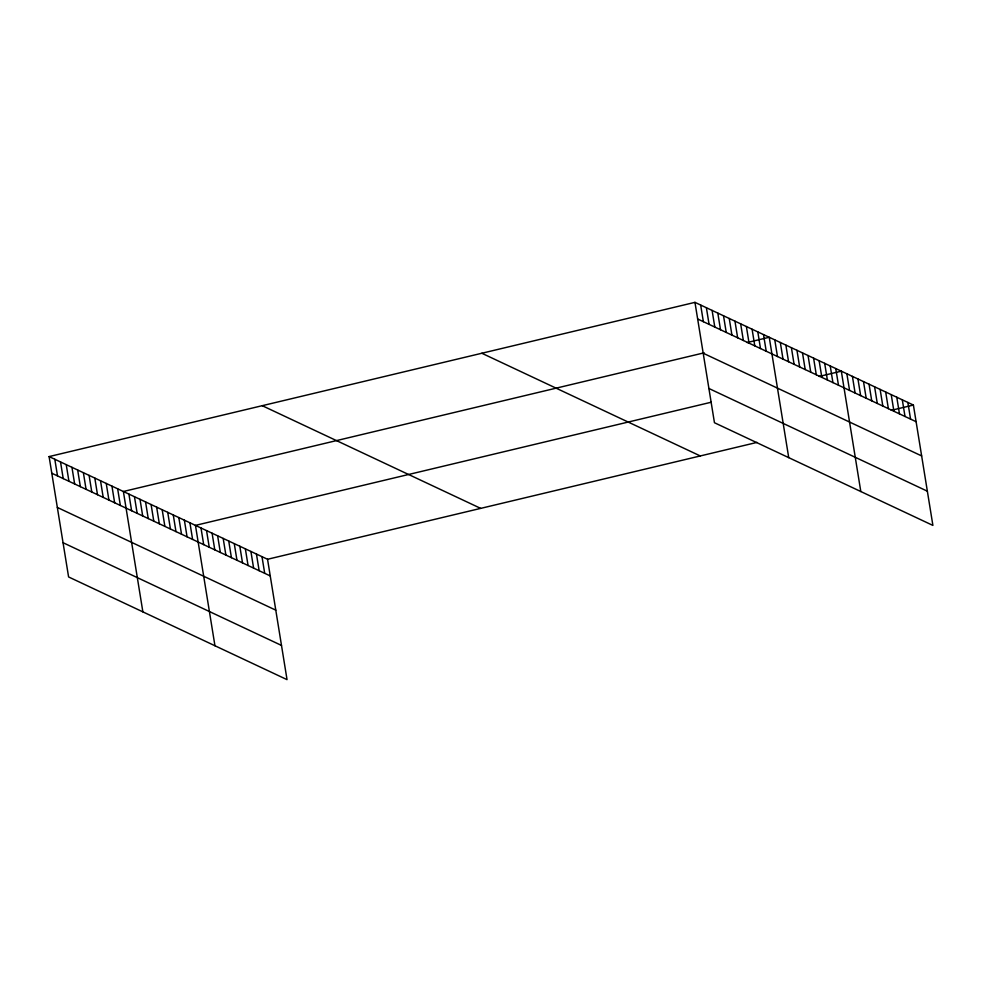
<?xml version="1.0" encoding="UTF-8"?>
<svg xmlns="http://www.w3.org/2000/svg" width="982" height="982" viewBox="0 0 982 982"><rect width="100%" height="100%" fill="white"/><g stroke="black" fill="none" stroke-linecap="round" stroke-linejoin="round"><path stroke-width="1.47" d="M49.1 456.581L267.546 559.274L287.039 679.642L68.593 576.95L49.1 456.581L694.961 302.358L913.407 405.05L932.9 525.419L714.454 422.726L694.961 302.358M704.18 352.808L123.376 491.491L142.869 611.86M747.093 342.558L769.237 337.268L788.73 457.637M711.226 402.227L195.455 525.382L214.948 645.751M819.172 376.45L841.316 371.159L860.809 491.528M267.546 559.274L757.012 442.403M891.263 410.341L913.407 405.05M697.662 319.003L916.096 421.695M703.198 353.225L921.644 455.93M708.918 388.491L927.352 491.196M481.831 353.25L700.276 455.943M262.231 405.689L480.677 508.381M51.801 473.226L270.234 575.918M57.337 507.448L275.782 610.153M63.057 542.715L281.49 645.419M907.859 402.448L910.559 419.093M902.311 399.846L905.011 416.478M896.775 397.231L899.463 413.876M891.226 394.629L893.915 411.274M885.678 392.014L888.379 408.659M880.13 389.412L882.83 406.057M874.594 386.81L877.282 403.455M869.045 384.195L871.734 400.84M863.497 381.593L866.198 398.238M857.949 378.991L860.649 395.623M852.413 376.376L855.101 393.021M846.865 373.774L849.565 390.419M835.768 368.557L838.468 385.202M830.232 365.955L832.92 382.599M824.684 363.34L827.384 379.985M819.135 360.738L821.836 377.383M813.587 358.123L816.288 374.768M808.051 355.521L810.739 372.166M802.503 352.919L805.203 369.563M796.954 350.304L799.655 366.949M791.406 347.702L794.107 364.347M785.87 345.099L788.558 361.744M780.322 342.485L783.022 359.13M774.773 339.882L777.474 356.527M763.517 334.592L766.218 351.237M757.809 331.904L760.498 348.549M752.089 329.216L754.79 345.86M746.381 326.527L749.07 343.172M740.661 323.839L743.362 340.484M734.953 321.163L737.654 337.808M729.245 318.475L731.934 335.12M723.525 315.787L726.226 332.432M717.817 313.098L720.506 329.743M712.097 310.41L714.798 327.055M706.389 307.734L709.078 324.367M700.669 305.046L703.37 321.691M261.998 556.671L264.698 573.316M256.449 554.057L259.15 570.702M250.913 551.454L253.601 568.099M245.365 548.852L248.065 565.497M239.817 546.238L242.517 562.882M234.268 543.635L236.969 560.28M228.732 541.033L231.421 557.666M223.184 538.418L225.885 555.063M217.636 535.816L220.336 552.461M212.087 533.201L214.788 549.846M206.551 530.599L209.24 547.244M201.003 527.997L203.704 544.642M189.907 522.78L192.607 539.425M184.37 520.178L187.059 536.81M178.822 517.563L181.523 534.208M173.274 514.961L175.974 531.606M167.738 512.346L170.426 528.991M162.19 509.744L164.878 526.389M156.641 507.142L159.342 523.787M151.093 504.527L153.793 521.172M145.557 501.925L148.245 518.57M140.009 499.322L142.697 515.955M134.46 496.708L137.161 513.353M128.912 494.106L131.613 510.75M117.656 488.815L120.356 505.46M111.948 486.127L114.636 502.772M106.228 483.439L108.928 500.083M100.52 480.75L103.208 497.395M94.8 478.062L97.5 494.707M89.092 475.386L91.792 492.019M83.384 472.698L86.072 489.343M77.664 470.01L80.364 486.655M71.956 467.322L74.644 483.966M66.236 464.633L68.936 481.278M60.528 461.945L63.216 478.59M54.808 459.269L57.508 475.914"/></g></svg>
